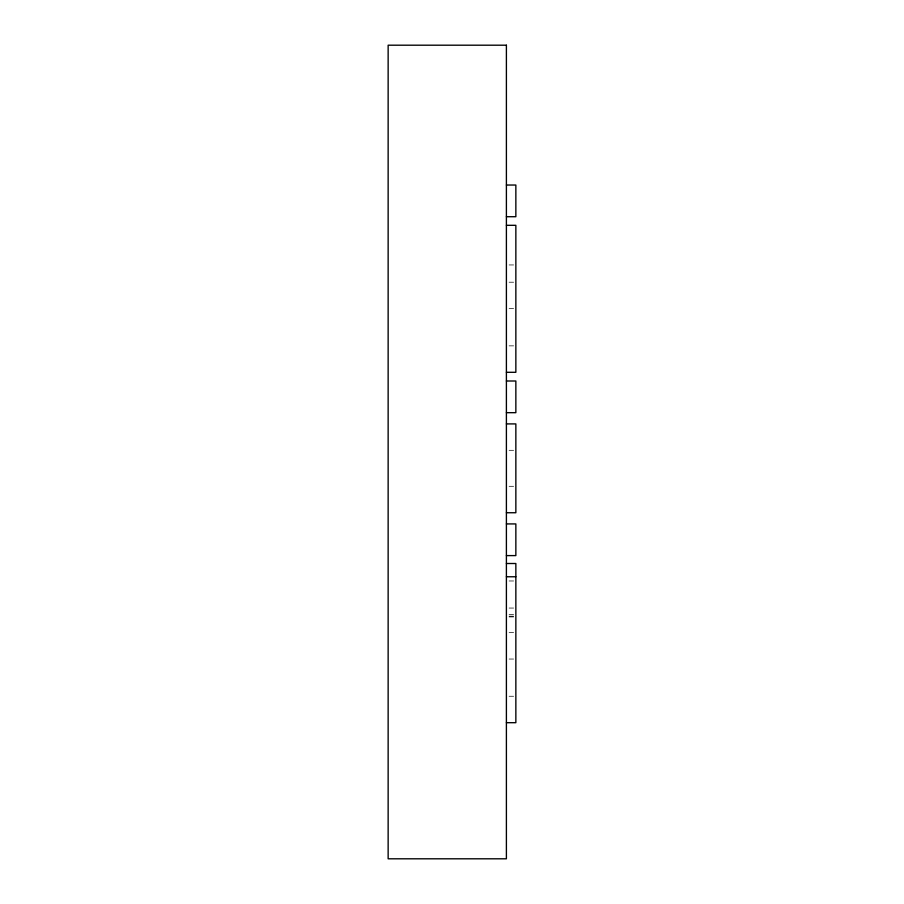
<?xml version="1.0" encoding="UTF-8"?>
<svg xmlns="http://www.w3.org/2000/svg" width="904" height="904" viewBox="0 0 904 904"><rect width="100%" height="100%" fill="white"/><g stroke="black" fill="none" stroke-linecap="round" stroke-linejoin="round"><path stroke-width="0.68" stroke-dasharray="4.52 3.39" d="M509.099 264.951L514.512 264.951M509.099 282.206L514.512 282.206M509.099 308.592L514.512 308.592M509.099 345.859L515.856 345.859M509.099 450.305L514.512 450.305M509.099 486.296L515.856 486.296M509.099 580.978L514.512 580.978M509.099 608.053L514.512 608.053M509.099 614.596L514.512 614.596M509.099 616.189L514.512 616.189M509.099 616.923L514.512 616.923M509.099 632.597L514.512 632.597M509.099 659.039L514.512 659.039M509.099 696.249L515.856 696.249"/><path stroke-width="1.36" d="M506.398 185.037L515.856 185.037L515.856 216.711L506.398 216.711M506.398 225.311L515.856 225.311L515.856 372.301L506.398 372.301M506.398 381.002L515.856 381.002L515.856 412.676L506.398 412.676M506.398 423.908L515.856 423.908L515.856 512.737L506.398 512.737M506.398 523.924L515.856 523.924L515.856 555.598L506.398 555.598M506.398 563.508L515.856 563.508L515.856 722.691L506.398 722.691M506.398 576.763L515.856 576.763M506.398 45.2L388.144 45.2L388.144 858.8L506.398 858.8L506.398 45.2"/></g></svg>
